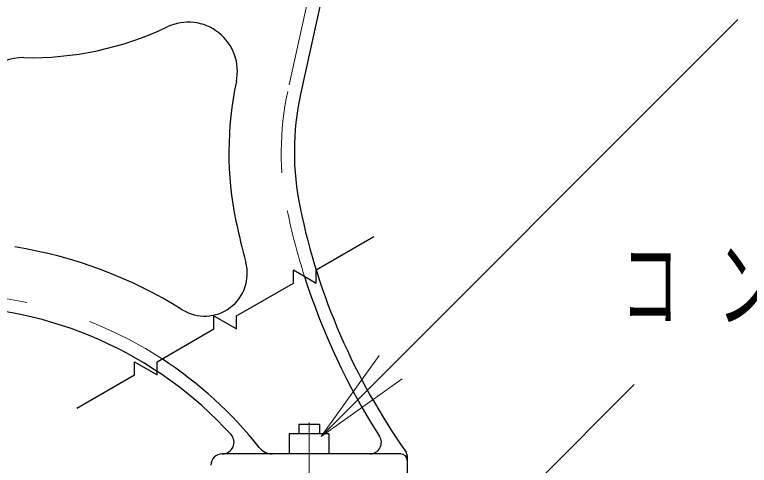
# Model space of a CAD drawing. Units: millimetres on the paper, scale 1:20. Extents: x -365 to 0, y -6 to 257.
# Drawn here: x -102.13 to -79.69, y 107.09 to 120.83 of the extents above; entities that cross this region are included whole.
import ezdxf

# ---------------------------------------------------------------- set-up
doc = ezdxf.new("R2010")
doc.units = ezdxf.units.MM
doc.linetypes.add('USER1', pattern=[4.5, 2.5, -2])
doc.linetypes.add('USER2', pattern=[6, 3, -1, 1, -1])
doc.layers.add('1_20', color=3, linetype='Continuous', lineweight=25)
doc.styles.add('ＭＳ ゴシック', font='')
doc.styles.get('ＭＳ ゴシック').set_extended_font_data('MS Gothic')

# ---------------------------------------------------------------- blocks, each defined once
blk = doc.blocks.new('open_arrow')
at = {"color": 0, "linetype": 'Continuous', "lineweight": -2}
blk.add_lwpolyline([(7.5, 1.25), (0, 0), (7.5, -1.25)], dxfattribs=at)

msp = doc.modelspace()

# ---------------------------------------------------------------- linework, layer by layer
at = {"layer": '1_20', "color": 7, "linetype": 'USER1', "lineweight": 13}
msp.add_line((-89.366, 138.718), (-93.786, 118.492), dxfattribs=at)
at = {"layer": '1_20'}
for p, q in [((-88.986, 138.585), (-93.395, 118.406)), ((-93.453, 108.333), (-93.453, 108.05)), ((-92.818, 108.333), (-93.453, 108.333)), ((-92.818, 108.333), (-92.818, 108.05)), ((-92.531, 108.05), (-93.741, 108.05)), ((-93.741, 108.05), (-93.741, 107.435)), ((-92.531, 108.05), (-92.531, 107.435)), ((-90.336, 107.435), (-95.778, 107.435)), ((-90.136, 107.371), (-90.136, 106.435))]:
    msp.add_line(p, q, dxfattribs=at)
at = {"layer": '1_20', "color": 7, "lineweight": 13}
for p, q in [((-92.765, 107.96), (-80.037, 120.687)), ((-88.511, 104.243), (-83.208, 109.546))]:
    msp.add_line(p, q, dxfattribs=at)
at = {"layer": '1_20', "color": 7, "linetype": 'USER2', "lineweight": 13}
msp.add_line((-93.136, 108.393), (-93.136, 102.927), dxfattribs=at)
at = {"layer": '1_20'}
msp.add_lwpolyline([(-100.228, 108.83), (-98.466, 109.847), (-98.466, 110.247), (-97.773, 109.847), (-97.773, 110.247), (-96.041, 111.247), (-96.041, 111.647), (-95.348, 111.247), (-95.348, 111.647), (-93.616, 112.647), (-93.616, 113.047), (-92.923, 112.647), (-92.923, 113.047), (-91.161, 114.065)], dxfattribs=at)
for centre, radius, start, end in [((-96.824, 119.107), 1.5, 347.9059, 115.4133), ((-101.636, 129.235), 9.713, 268.7224, 295.4135), ((-101.886, 118.025), 1.5, 88.7224, 180), ((-85.286, 116.635), 10.3, 167.9059, 191.7486), ((-85.286, 116.635), 8.3, 167.6752, 191.7486), ((-73.831, 119.017), 20, 191.7486, 215.2071), ((-73.831, 119.017), 22, 191.7486, 195.1224), ((-104.386, 99.935), 14, 58.2029, 80.7181), ((-96.324, 112.938), 1.3, 238.2029, 15.1224), ((-73.831, 119.017), 20.4, 197.6135, 212.7734), ((-104.386, 99.935), 12, 42.3625, 137.6374), ((-104.386, 99.935), 12.4, 38.3274, 56.9729), ((-95.778, 107.785), 0.35, 270, 42.3625), ((-91.278, 107.785), 0.35, 270, 32.7733), ((-94.266, 107.935), 0.5, 218.3276, 270), ((-90.336, 107.371), 0.2, 0, 35.2069), ((-95.786, 107.085), 0.35, 90, 180), ((-90.336, 107.235), 0.2, 0, 90)]:
    msp.add_arc(centre, radius, start, end, dxfattribs=at)
at = {"layer": '1_20', "color": 7, "linetype": 'USER1', "lineweight": 13}
for centre, radius, start, end in [((-85.286, 116.635), 8.7, 167.6752, 191.7486), ((-73.831, 119.017), 20.4, 191.7486, 197.6135), ((-104.386, 99.935), 12.4, 56.9729, 141.6725)]:
    msp.add_arc(centre, radius, start, end, dxfattribs=at)

# ---------------------------------------------------------------- block references
at = {"layer": '1_20', "color": 7, "lineweight": 13, "xscale": 0.4, "yscale": 0.4, "rotation": 45}
msp.add_blockref('open_arrow', (-92.765, 107.96), dxfattribs=at)

# ---------------------------------------------------------------- texts
at = {"layer": '1_20', "color": 7, "insert": (-83.617, 112.546), "char_height": 2.199, "attachment_point": 4, "style": 'ＭＳ ゴシック'}
msp.add_mtext('\\T1.64;\\W0.6;コンクリ－ト', dxfattribs=at)

doc.saveas('drawing.dxf')
